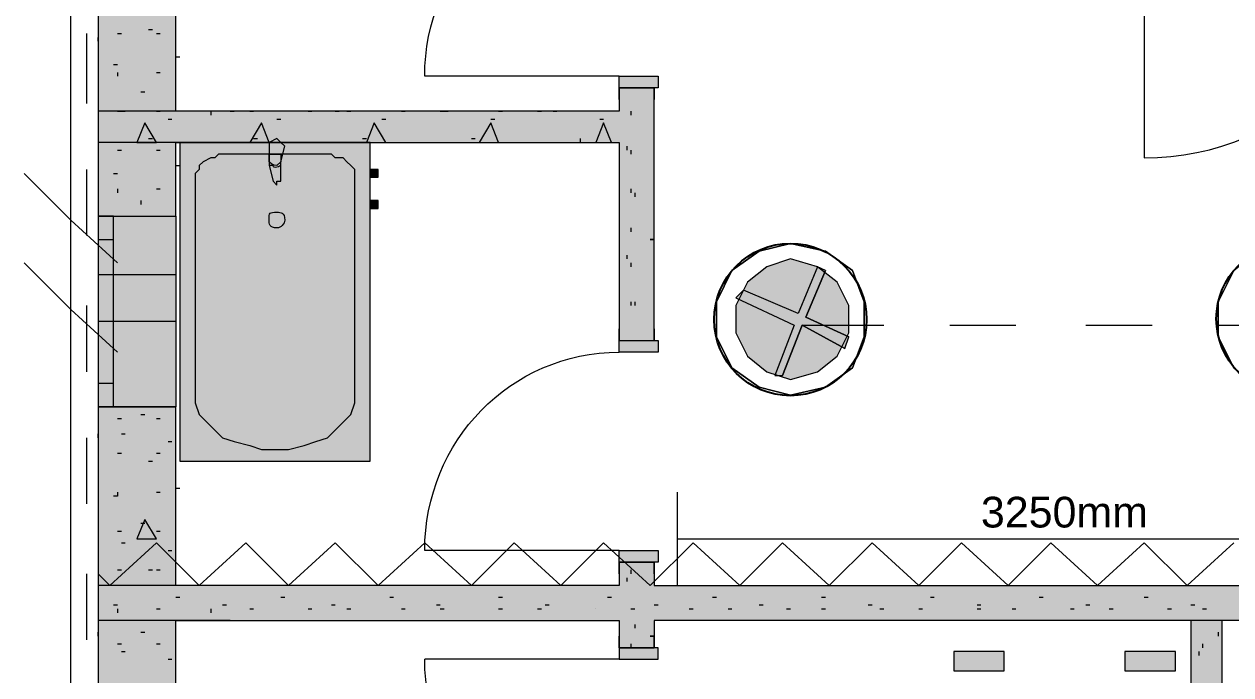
# Model space of a CAD drawing. Header units: inches. Extents: x 0.12 to 8.16, y 2.81 to 8.2.
# Drawn here: x 2.303 to 2.82, y 6.098 to 6.377 of the extents above; entities that cross this region are included whole.
import ezdxf

# ---------------------------------------------------------------- set-up
doc = ezdxf.new("R2010")
doc.units = ezdxf.units.IN
doc.header["$MEASUREMENT"] = 0
for name, color, linetype, true_color in [('PDF_Geometry', 7, 'Continuous', 0x029e21), ('PDF_Solid Fills', 7, 'Continuous', 0xffffff), ('PDF_Text', 7, 'Continuous', 0x5555ff)]:
    doc.layers.add(name, color=color, linetype=linetype, true_color=true_color)
doc.styles.add('PDF F2', font='arial.ttf')

msp = doc.modelspace()

# ---------------------------------------------------------------- hatches: boundary and pattern name
at = {"layer": 'PDF_Solid Fills', "transparency": 33554559}
for points in [[(2.40833, 6.325), (2.40833, 6.32667), (2.41167, 6.32833), (2.41333, 6.32667), (2.415, 6.325), (2.41333, 6.31833), (2.41333, 6.31667), (2.41333, 6.31), (2.41167, 6.31), (2.41167, 6.30833), (2.41, 6.31), (2.41, 6.31), (2.40833, 6.31667), (2.40833, 6.31833)], [(2.445, 6.31), (2.445, 6.21833), (2.445, 6.215), (2.44333, 6.21), (2.44, 6.20667), (2.43667, 6.20333), (2.43333, 6.2), (2.42833, 6.19833), (2.42333, 6.19667), (2.41667, 6.195), (2.41167, 6.195), (2.405, 6.195), (2.4, 6.19667), (2.39333, 6.19833), (2.38833, 6.2), (2.385, 6.20333), (2.38167, 6.20667), (2.37833, 6.21), (2.37667, 6.215), (2.37667, 6.21833), (2.37667, 6.31), (2.37667, 6.31333), (2.37833, 6.315), (2.37833, 6.31667), (2.38, 6.31833), (2.38333, 6.32), (2.385, 6.32), (2.38667, 6.32167), (2.39, 6.32167), (2.39333, 6.32167), (2.42833, 6.32167), (2.43167, 6.32167), (2.435, 6.32167), (2.43667, 6.32), (2.44, 6.32), (2.44167, 6.31833), (2.44333, 6.31667), (2.445, 6.315), (2.445, 6.31333)], [(2.63167, 6.225), (2.62167, 6.22833), (2.61333, 6.235), (2.60833, 6.245), (2.60833, 6.25667), (2.61333, 6.26667), (2.62167, 6.27333), (2.63167, 6.27667), (2.64333, 6.27333), (2.65167, 6.26667), (2.65667, 6.25667), (2.65667, 6.245), (2.65167, 6.235), (2.64333, 6.22833)], [(2.63167, 6.27667), (2.64333, 6.27333), (2.65167, 6.26667), (2.65667, 6.25667), (2.65667, 6.245), (2.65167, 6.235), (2.64333, 6.22833), (2.63167, 6.225), (2.62167, 6.22833), (2.61333, 6.235), (2.60833, 6.245), (2.60833, 6.25667), (2.61333, 6.26667), (2.62167, 6.27333)]]:
    msp.add_hatch(color=256, dxfattribs=at).paths.add_polyline_path(points)
at = {"layer": 'PDF_Solid Fills', "true_color": 0xaaaaaa, "transparency": 33554559}
msp.add_hatch(color=253, dxfattribs=at).paths.add_polyline_path([(2.65667, 6.24333), (2.655, 6.23833), (2.63667, 6.24833), (2.62833, 6.22667), (2.625, 6.22667), (2.63333, 6.24833), (2.60833, 6.26), (2.61167, 6.26333), (2.635, 6.25333), (2.64333, 6.27333), (2.64667, 6.27167), (2.63833, 6.25167)])

# ---------------------------------------------------------------- linework, layer by layer
at = {"layer": 'PDF_Geometry', "color": 1, "lineweight": 13}
for points in [[(2.32333, 5.525), (2.32333, 5.79333), (2.32333, 6.06333), (2.32333, 6.33167), (2.32333, 6.60167), (2.32333, 6.76333)], [(2.34333, 6.275), (2.32333, 6.29333), (2.30333, 6.31333)], [(2.34333, 6.23667), (2.32333, 6.255), (2.30333, 6.275)], [(2.335, 6.27), (2.36833, 6.27)], [(2.335, 6.25), (2.36833, 6.25)]]:
    msp.add_lwpolyline(points, dxfattribs=at)
at = {"layer": 'PDF_Geometry', "color": 30, "lineweight": 13, "true_color": 0xff6600}
msp.add_lwpolyline([(2.78333, 6.43167), (2.78333, 6.32, 0.414179), (2.895, 6.43167)], format="xyb", dxfattribs=at)
at = {"layer": 'PDF_Geometry', "color": 7, "lineweight": 13}
for points in [[(2.55833, 6.35), (2.55833, 6.345), (2.55833, 6.35), (2.55833, 6.34), (2.36833, 6.34), (2.36833, 6.39333), (2.34167, 6.39333), (2.335, 6.39333), (2.335, 6.295), (2.34167, 6.295), (2.36833, 6.295), (2.36833, 6.32667), (2.55833, 6.32667), (2.55833, 6.24167), (2.57333, 6.24167), (2.57333, 6.34), (2.57333, 6.35), (2.57333, 6.345), (2.57333, 6.35), (2.55833, 6.35), (2.57333, 6.35)], [(2.55833, 6.345), (2.55833, 6.35), (2.57333, 6.35), (2.57333, 6.345)], [(2.34167, 6.295), (2.36833, 6.295)], [(2.63667, 6.24833), (2.67167, 6.24833)], [(2.7, 6.24833), (2.72833, 6.24833)], [(2.75833, 6.24833), (2.78667, 6.24833)], [(2.815, 6.24833), (2.85, 6.24833), (2.865, 6.22667)], [(2.55833, 6.24167), (2.55833, 6.24667), (2.55833, 6.24167), (2.57333, 6.24167), (2.57333, 6.24667), (2.57333, 6.24167), (2.57333, 6.24667)], [(2.55833, 6.24667), (2.55833, 6.24167), (2.57333, 6.24167)], [(2.57333, 6.14667), (2.57333, 6.14167), (2.57333, 6.14667), (2.57333, 6.13667), (3.015, 6.13667), (3.015, 6.21667), (3.02167, 6.21667), (3.02833, 6.21667), (3.02833, 6.12167), (3.015, 6.12167), (2.57333, 6.12167), (2.57333, 6.11), (2.57333, 6.115), (2.57333, 6.11)], [(2.55833, 6.14667), (2.55833, 6.14167), (2.55833, 6.14667), (2.57333, 6.14667), (2.55833, 6.14667), (2.55833, 6.13667), (2.36833, 6.13667), (2.36833, 6.21333), (2.34167, 6.21333), (2.335, 6.21333), (2.34167, 6.21333), (2.335, 6.21333), (2.335, 6.085), (2.34167, 6.085), (2.36833, 6.085), (2.36833, 6.12167), (2.55833, 6.12167), (2.55833, 6.11), (2.57333, 6.11), (2.55833, 6.11), (2.55833, 6.115), (2.55833, 6.11)], [(2.34167, 6.21333), (2.36833, 6.21333)], [(2.55833, 6.14167), (2.55833, 6.14667), (2.57333, 6.14667), (2.57333, 6.14167)], [(2.55833, 6.115), (2.55833, 6.11), (2.57333, 6.11), (2.57333, 6.115)]]:
    msp.add_lwpolyline(points, dxfattribs=at)
at = {"layer": 'PDF_Geometry', "color": 5, "lineweight": 9}
for points in [[(2.33, 6.37333), (2.33, 6.34333)], [(2.33, 6.315), (2.33, 6.28667)], [(2.33, 6.25667), (2.33, 6.22833)], [(2.33, 6.2), (2.33, 6.17167)], [(2.33, 6.14167), (2.33, 6.11333)]]:
    msp.add_lwpolyline(points, dxfattribs=at)
at = {"layer": 'PDF_Geometry', "color": 54, "lineweight": 13, "true_color": 0x9f9f00}
for points in [[(2.335, 6.37), (2.335, 6.37167)], [(2.34333, 6.37333), (2.345, 6.37333)], [(2.35667, 6.375), (2.35833, 6.375)], [(2.36, 6.37333), (2.36167, 6.37333)], [(2.335, 6.37), (2.335, 6.37)], [(2.36833, 6.36333), (2.37, 6.36333)], [(2.34167, 6.36), (2.34333, 6.36)], [(2.34333, 6.35667), (2.34333, 6.355)], [(2.36, 6.35667), (2.36167, 6.35667)], [(2.35333, 6.34833), (2.355, 6.34833)], [(2.34333, 6.34), (2.345, 6.34), (2.34667, 6.34)], [(2.36, 6.34), (2.36167, 6.34)], [(2.38333, 6.34), (2.38333, 6.33833)], [(2.39167, 6.34), (2.39333, 6.34)], [(2.4, 6.34), (2.40167, 6.34)], [(2.425, 6.34), (2.42667, 6.34)], [(2.43667, 6.34), (2.43833, 6.34)], [(2.44167, 6.34), (2.44333, 6.34)], [(2.465, 6.34), (2.46667, 6.34)], [(2.48167, 6.34), (2.48333, 6.34), (2.485, 6.34)], [(2.50667, 6.34), (2.50833, 6.34)], [(2.52333, 6.34), (2.525, 6.34)], [(2.53, 6.34), (2.53167, 6.34)], [(2.54833, 6.34), (2.54833, 6.34)], [(2.56333, 6.34), (2.56333, 6.33833)], [(2.365, 6.33667), (2.36667, 6.33667)], [(2.41167, 6.33667), (2.41333, 6.33667)], [(2.45667, 6.33667), (2.45833, 6.33667)], [(2.50333, 6.33667), (2.505, 6.33667)], [(2.55, 6.33667), (2.55167, 6.33667)], [(2.35667, 6.32833), (2.35833, 6.32833)], [(2.40167, 6.32833), (2.40333, 6.32833)], [(2.44833, 6.32833), (2.45, 6.32833)], [(2.495, 6.32833), (2.49667, 6.32833)], [(2.54167, 6.32833), (2.54167, 6.32667)], [(2.56167, 6.325), (2.56167, 6.32333)], [(2.34333, 6.32333), (2.345, 6.32333)], [(2.36, 6.32333), (2.36167, 6.32333)], [(2.56333, 6.32333), (2.56333, 6.32167)], [(2.36833, 6.31667), (2.37, 6.31667)], [(2.34167, 6.31333), (2.34333, 6.31333)], [(2.34333, 6.30667), (2.34333, 6.305)], [(2.36, 6.30667), (2.36167, 6.30667)], [(2.56333, 6.30667), (2.56333, 6.305)], [(2.565, 6.305), (2.565, 6.30333)], [(2.35333, 6.30167), (2.35333, 6.3)], [(2.56333, 6.29), (2.56333, 6.28833)], [(2.56167, 6.27833), (2.56167, 6.27667)], [(2.56333, 6.275), (2.56333, 6.27333)], [(2.56333, 6.25833), (2.56333, 6.25667)], [(2.565, 6.25833), (2.565, 6.25667)], [(2.34333, 6.20833), (2.345, 6.20833)], [(2.35333, 6.21), (2.355, 6.21)], [(2.36, 6.20833), (2.36167, 6.20833)], [(2.335, 6.2), (2.335, 6.20167)], [(2.345, 6.20167), (2.34667, 6.20167)], [(2.335, 6.2), (2.335, 6.2)], [(2.365, 6.19833), (2.36667, 6.19833)], [(2.34333, 6.19333), (2.345, 6.19333)], [(2.35667, 6.19), (2.35833, 6.19)], [(2.36, 6.19333), (2.36167, 6.19333)], [(2.34333, 6.17667), (2.34333, 6.175), (2.34167, 6.175)], [(2.36, 6.17667), (2.36167, 6.17667)], [(2.36833, 6.17833), (2.37, 6.17833)], [(2.34333, 6.16), (2.345, 6.16)], [(2.35333, 6.16333), (2.355, 6.16333)], [(2.36, 6.16), (2.36167, 6.16)], [(2.345, 6.155), (2.34667, 6.155)], [(2.365, 6.15167), (2.36667, 6.15167)], [(2.34333, 6.14333), (2.345, 6.14333)], [(2.35667, 6.14333), (2.35833, 6.14333)], [(2.36, 6.14333), (2.36167, 6.14333)], [(2.56333, 6.14333), (2.56333, 6.14167)], [(2.56167, 6.14), (2.56167, 6.13833)], [(2.34167, 6.12833), (2.34333, 6.12833)], [(2.36833, 6.13167), (2.37, 6.13167)], [(2.38833, 6.12833), (2.39, 6.12833)], [(2.41333, 6.13167), (2.415, 6.13167)], [(2.435, 6.12833), (2.43667, 6.12833)], [(2.46, 6.13167), (2.46167, 6.13167)], [(2.48, 6.12833), (2.48167, 6.12833)], [(2.50667, 6.13167), (2.50833, 6.13167)], [(2.52667, 6.12833), (2.52833, 6.12833)], [(2.55333, 6.13167), (2.555, 6.13167)], [(2.57333, 6.12833), (2.575, 6.12833)], [(2.59833, 6.13167), (2.6, 6.13167)], [(2.61833, 6.12833), (2.62, 6.12833)], [(2.645, 6.13167), (2.64667, 6.13167)], [(2.665, 6.12833), (2.66667, 6.12833)], [(2.69167, 6.13167), (2.69333, 6.13167)], [(2.71167, 6.12833), (2.71333, 6.12833)], [(2.73833, 6.13167), (2.74, 6.13167)], [(2.75833, 6.12833), (2.76, 6.12833)], [(2.78333, 6.13167), (2.785, 6.13167)], [(2.80333, 6.12833), (2.805, 6.12833)], [(2.34333, 6.12667), (2.34333, 6.125)], [(2.36, 6.12667), (2.36167, 6.12667)], [(2.38333, 6.12667), (2.38333, 6.125)], [(2.4, 6.12667), (2.40167, 6.12667)], [(2.425, 6.12667), (2.42667, 6.12667)], [(2.44167, 6.12667), (2.44333, 6.12667)], [(2.465, 6.12667), (2.46667, 6.12667)], [(2.48167, 6.12667), (2.48333, 6.12667)], [(2.50667, 6.12667), (2.50833, 6.12667)], [(2.52333, 6.12667), (2.525, 6.12667)], [(2.54833, 6.12667), (2.54833, 6.12667)], [(2.56333, 6.12667), (2.565, 6.12667)], [(2.58833, 6.12667), (2.59, 6.12667)], [(2.605, 6.12667), (2.60667, 6.12667)], [(2.63, 6.12667), (2.63167, 6.12667)], [(2.645, 6.12667), (2.64667, 6.12667)], [(2.67, 6.12667), (2.67167, 6.12667)], [(2.68667, 6.12667), (2.68833, 6.12667)], [(2.71167, 6.12667), (2.71333, 6.12667)], [(2.72667, 6.12667), (2.72833, 6.12667)], [(2.75167, 6.12667), (2.75333, 6.12667)], [(2.76833, 6.12667), (2.77, 6.12667)], [(2.79333, 6.12667), (2.795, 6.12667)], [(2.80833, 6.12667), (2.81, 6.12667)], [(2.565, 6.12), (2.565, 6.11833)], [(2.335, 6.115), (2.335, 6.11667)], [(2.335, 6.115), (2.335, 6.115)], [(2.35333, 6.11667), (2.355, 6.11667)], [(2.34333, 6.11167), (2.345, 6.11167)], [(2.345, 6.10833), (2.34667, 6.10833)], [(2.36, 6.11167), (2.36167, 6.11167)], [(2.56333, 6.11167), (2.56333, 6.11)], [(2.365, 6.105), (2.36667, 6.105)]]:
    msp.add_lwpolyline(points, dxfattribs=at)
at = {"layer": 'PDF_Geometry', "color": 30, "lineweight": 13, "true_color": 0xff6600}
for points in [[(2.55833, 6.355), (2.475, 6.355)], [(2.335, 6.295), (2.335, 6.21333)], [(2.36833, 6.295), (2.36833, 6.21333)], [(2.335, 6.285), (2.335, 6.22333)], [(2.34167, 6.22333), (2.34167, 6.285)], [(2.55833, 6.15167), (2.475, 6.15167)], [(2.55833, 6.105), (2.475, 6.105)]]:
    msp.add_lwpolyline(points, dxfattribs=at)
at = {"layer": 'PDF_Geometry', "color": 30, "lineweight": 9, "true_color": 0xff6600}
for points in [[(2.55833, 6.35), (2.55833, 6.355), (2.575, 6.355), (2.575, 6.35)], [(2.575, 6.24167), (2.575, 6.23667), (2.55833, 6.23667), (2.55833, 6.24167)], [(2.55833, 6.14667), (2.55833, 6.15167), (2.575, 6.15167), (2.575, 6.14667)], [(2.55833, 6.11), (2.55833, 6.105), (2.575, 6.105), (2.575, 6.11)]]:
    msp.add_lwpolyline(points, close=True, dxfattribs=at)
at = {"layer": 'PDF_Geometry', "color": 251, "lineweight": 9, "true_color": 0x6a6a6a}
for points in [[(2.39333, 6.34), (2.335, 6.34)], [(2.38333, 6.32667), (2.335, 6.32667)], [(2.64333, 6.27333), (2.635, 6.25333), (2.61167, 6.26333)], [(2.64667, 6.27167), (2.63833, 6.25167), (2.65667, 6.24333)], [(2.60833, 6.26), (2.63333, 6.24833), (2.625, 6.22667)], [(2.655, 6.23833), (2.63667, 6.24833), (2.62833, 6.22667)], [(2.58333, 6.13667), (2.58333, 6.17667)], [(2.58333, 6.15667), (3.00667, 6.15667)], [(2.39333, 6.13667), (2.335, 6.13667)], [(2.39167, 6.12167), (2.335, 6.12167)]]:
    msp.add_lwpolyline(points, dxfattribs=at)
at = {"layer": 'PDF_Geometry', "color": 54, "lineweight": 13, "true_color": 0x9f9f00}
for points in [[(2.355, 6.335), (2.35167, 6.32667), (2.36, 6.32667)], [(2.405, 6.335), (2.4, 6.32667), (2.40833, 6.32667)], [(2.45333, 6.335), (2.45, 6.32667), (2.45833, 6.32667)], [(2.50333, 6.335), (2.49833, 6.32667), (2.50667, 6.32667)], [(2.55167, 6.335), (2.54833, 6.32667), (2.555, 6.32667)], [(2.57333, 6.285), (2.57167, 6.285)], [(2.355, 6.165), (2.35167, 6.15667), (2.36, 6.15667)], [(2.57333, 6.115), (2.57167, 6.115)]]:
    msp.add_lwpolyline(points, close=True, dxfattribs=at)
at = {"layer": 'PDF_Geometry', "color": 6, "lineweight": 9}
for points in [[(2.37, 6.32667), (2.37, 6.19), (2.45167, 6.19), (2.45167, 6.32667)], [(2.40833, 6.325), (2.40833, 6.31833), (2.40833, 6.31667), (2.41, 6.31), (2.41167, 6.30833), (2.41167, 6.31), (2.41333, 6.31), (2.41333, 6.31667), (2.41333, 6.31833), (2.415, 6.325), (2.41333, 6.32667), (2.41167, 6.32833), (2.40833, 6.32667)], [(2.445, 6.31), (2.445, 6.31333), (2.445, 6.315), (2.44333, 6.31667), (2.44167, 6.31833), (2.44, 6.32), (2.43667, 6.32), (2.435, 6.32167), (2.43167, 6.32167), (2.42833, 6.32167), (2.39333, 6.32167), (2.39, 6.32167), (2.38667, 6.32167), (2.385, 6.32), (2.38333, 6.32), (2.38, 6.31833), (2.37833, 6.31667), (2.37833, 6.315), (2.37667, 6.31333), (2.37667, 6.31), (2.37667, 6.21833), (2.37667, 6.215), (2.37833, 6.21), (2.38167, 6.20667), (2.385, 6.20333), (2.38833, 6.2), (2.39333, 6.19833), (2.4, 6.19667), (2.405, 6.195), (2.41167, 6.195), (2.41667, 6.195), (2.42333, 6.19667), (2.42833, 6.19833), (2.43333, 6.2), (2.43667, 6.20333), (2.44, 6.20667), (2.44333, 6.21), (2.445, 6.215), (2.445, 6.21833)], [(2.45167, 6.315), (2.45167, 6.31167), (2.455, 6.31167), (2.455, 6.315)], [(2.45167, 6.30167), (2.45167, 6.29833), (2.455, 6.29833), (2.455, 6.30167)]]:
    msp.add_lwpolyline(points, close=True, dxfattribs=at)
for points in [[(2.40833, 6.31833), (2.40833, 6.32167), (2.41333, 6.32167), (2.41333, 6.31833)], [(2.41, 6.31), (2.41, 6.31)]]:
    msp.add_lwpolyline(points, dxfattribs=at)
at = {"layer": 'PDF_Geometry', "color": 30, "lineweight": 9, "true_color": 0xff6600}
for points in [[(2.335, 6.295), (2.335, 6.285), (2.34167, 6.285), (2.34167, 6.295)], [(2.34167, 6.21333), (2.34167, 6.22333), (2.335, 6.22333), (2.335, 6.21333)]]:
    msp.add_lwpolyline(points, dxfattribs=at)
at = {"layer": 'PDF_Geometry', "color": 7, "lineweight": 13}
msp.add_lwpolyline([(2.34167, 6.295), (2.335, 6.295)], close=True, dxfattribs=at)
at = {"layer": 'PDF_Geometry', "color": 8, "lineweight": 13, "true_color": 0x7f7f7f}
for points in [[(2.63167, 6.28333), (2.61833, 6.28), (2.60667, 6.27167), (2.6, 6.25833), (2.6, 6.24333), (2.60667, 6.23), (2.61833, 6.22167), (2.63167, 6.21833), (2.64667, 6.22167), (2.65833, 6.23), (2.66333, 6.24333), (2.66333, 6.25833), (2.65833, 6.27167), (2.64667, 6.28)], [(2.84667, 6.28333), (2.83167, 6.28), (2.82167, 6.27167), (2.815, 6.25833), (2.815, 6.24333), (2.82167, 6.23), (2.83167, 6.22167), (2.84667, 6.21833), (2.86, 6.22167), (2.87167, 6.23), (2.87833, 6.24333), (2.87833, 6.25833), (2.87167, 6.27167), (2.86, 6.28)], [(2.63167, 6.225), (2.64333, 6.22833), (2.65167, 6.235), (2.65667, 6.245), (2.65667, 6.25667), (2.65167, 6.26667), (2.64333, 6.27333), (2.63167, 6.27667), (2.62167, 6.27333), (2.61333, 6.26667), (2.60833, 6.25667), (2.60833, 6.245), (2.61333, 6.235), (2.62167, 6.22833)], [(2.63167, 6.27667), (2.62167, 6.27333), (2.61333, 6.26667), (2.60833, 6.25667), (2.60833, 6.245), (2.61333, 6.235), (2.62167, 6.22833), (2.63167, 6.225), (2.64333, 6.22833), (2.65167, 6.235), (2.65667, 6.245), (2.65667, 6.25667), (2.65167, 6.26667), (2.64333, 6.27333)], [(2.65667, 6.24333), (2.63833, 6.25167), (2.64667, 6.27167), (2.64333, 6.27333), (2.635, 6.25333), (2.61167, 6.26333), (2.60833, 6.26), (2.63333, 6.24833), (2.625, 6.22667), (2.62833, 6.22667), (2.63667, 6.24833), (2.655, 6.23833)], [(2.70167, 6.10833), (2.70167, 6.1), (2.72333, 6.1), (2.72333, 6.10833)], [(2.775, 6.10833), (2.775, 6.1), (2.79667, 6.1), (2.79667, 6.10833)]]:
    msp.add_lwpolyline(points, close=True, dxfattribs=at)
at = {"layer": 'PDF_Geometry', "color": 123, "lineweight": 13, "true_color": 0x71cebe}
for points in [[(2.63167, 6.28333), (2.64667, 6.28), (2.65833, 6.27167), (2.66333, 6.25833), (2.66333, 6.24333), (2.65833, 6.23), (2.64667, 6.22167), (2.63167, 6.21833), (2.61833, 6.22167), (2.60667, 6.23), (2.6, 6.24333), (2.6, 6.25833), (2.60667, 6.27167), (2.61833, 6.28)], [(2.84667, 6.28333), (2.86, 6.28), (2.87167, 6.27167), (2.87833, 6.25833), (2.87833, 6.24333), (2.87167, 6.23), (2.86, 6.22167), (2.84667, 6.21833), (2.83167, 6.22167), (2.82167, 6.23), (2.815, 6.24333), (2.815, 6.25833), (2.82167, 6.27167), (2.83167, 6.28)], [(2.63167, 6.27667), (2.62167, 6.27333), (2.61333, 6.26667), (2.60833, 6.25667), (2.60833, 6.245), (2.61333, 6.235), (2.62167, 6.22833), (2.63167, 6.225), (2.64333, 6.22833), (2.65167, 6.235), (2.65667, 6.245), (2.65667, 6.25667), (2.65167, 6.26667), (2.64333, 6.27333)]]:
    msp.add_lwpolyline(points, close=True, dxfattribs=at)
at = {"layer": 'PDF_Geometry', "color": 156, "lineweight": 13, "true_color": 0x004080}
msp.add_lwpolyline([(2.82167, 6.155), (2.80167, 6.13667), (2.78333, 6.155), (2.76333, 6.13667), (2.74333, 6.155), (2.725, 6.13667), (2.705, 6.155), (2.68667, 6.13667), (2.66667, 6.155), (2.64833, 6.13667), (2.62833, 6.155), (2.61, 6.13667), (2.59, 6.155), (2.57167, 6.13667), (2.55167, 6.155), (2.53333, 6.13667), (2.51333, 6.155), (2.495, 6.13667), (2.475, 6.155), (2.455, 6.13667), (2.43667, 6.155), (2.41667, 6.13667), (2.39833, 6.155), (2.37833, 6.13667), (2.36, 6.155), (2.34, 6.13667), (2.335, 6.14167)], dxfattribs=at)
at = {"layer": 'PDF_Geometry', "color": 7, "lineweight": 9}
msp.add_lwpolyline([(2.81667, 6.07), (2.81667, 6.12167), (2.80333, 6.12167), (2.80333, 6.07)], close=True, dxfattribs=at)
at = {"layer": 'PDF_Geometry', "color": 85, "lineweight": 13, "true_color": 0x68b353}
for points in [[(2.815, 6.11667), (2.815, 6.115)], [(2.80667, 6.10833), (2.80667, 6.10667)], [(2.80833, 6.11167), (2.80833, 6.11)]]:
    msp.add_lwpolyline(points, dxfattribs=at)
at = {"layer": 'PDF_Geometry', "color": 251, "lineweight": 9, "true_color": 0x6a6a6a}
for points in [[(2.72333, 6.1), (2.72333, 6.10833), (2.70167, 6.10833), (2.70167, 6.1)], [(2.79667, 6.1), (2.79667, 6.10833), (2.775, 6.10833), (2.775, 6.1)]]:
    msp.add_lwpolyline(points, close=True, dxfattribs=at)
at = {"layer": 'PDF_Geometry', "color": 7, "lineweight": 25}
for centre, radius in [((2.63168, 6.25068), 0.03265), ((2.84652, 6.25103), 0.03231)]:
    msp.add_circle(centre, radius, dxfattribs=at)
at = {"layer": 'PDF_Geometry', "color": 30, "lineweight": 13, "true_color": 0xff6600}
for points in [[(2.475, 6.355), (2.475, 6.40167), (2.51167, 6.44), (2.55833, 6.44)], [(2.475, 6.15167), (2.475, 6.19833), (2.51167, 6.23667), (2.55833, 6.23667)], [(2.55833, 6.02), (2.51167, 6.02), (2.475, 6.05833), (2.475, 6.105)]]:
    msp.add_open_spline(points, degree=3, dxfattribs=at)
at = {"layer": 'PDF_Geometry', "color": 6, "lineweight": 9}
for points in [[(2.41167, 6.31667), (2.41, 6.31667), (2.40833, 6.31833), (2.40833, 6.31833)], [(2.41, 6.31667), (2.40833, 6.31667), (2.40833, 6.31667), (2.40833, 6.31667)], [(2.41333, 6.31667), (2.41333, 6.31667), (2.41, 6.315), (2.41, 6.31667)], [(2.41333, 6.31833), (2.41333, 6.31833), (2.41167, 6.31667), (2.41167, 6.31667)], [(2.40833, 6.29333), (2.40833, 6.29667), (2.40833, 6.29667), (2.41167, 6.29667)], [(2.41167, 6.29), (2.40833, 6.29), (2.40833, 6.29167), (2.40833, 6.29333)], [(2.41167, 6.29667), (2.41333, 6.29667), (2.415, 6.29667), (2.415, 6.29333)], [(2.415, 6.29333), (2.415, 6.29167), (2.41333, 6.29), (2.41167, 6.29)]]:
    msp.add_open_spline(points, degree=3, dxfattribs=at)
at = {"layer": 'PDF_Solid Fills', "lineweight": 25, "transparency": 33554559}
for points in [[(2.335, 6.39333), (2.36833, 6.39333), (2.335, 6.295), (2.36833, 6.295)], [(2.55833, 6.355), (2.575, 6.355), (2.55833, 6.35), (2.575, 6.35)], [(2.55833, 6.35), (2.57333, 6.35), (2.55833, 6.34), (2.57333, 6.34)], [(2.36833, 6.34), (2.55833, 6.34), (2.36833, 6.32667), (2.55833, 6.32667)], [(2.55833, 6.32667), (2.55833, 6.34), (2.57333, 6.34)], [(2.55833, 6.32667), (2.57333, 6.34), (2.57333, 6.32667)], [(2.37, 6.32667), (2.45167, 6.32667), (2.37, 6.19), (2.45167, 6.19)], [(2.55833, 6.32667), (2.57333, 6.32667), (2.55833, 6.24167), (2.57333, 6.24167)], [(2.45167, 6.315), (2.455, 6.315), (2.45167, 6.31167), (2.455, 6.31167)], [(2.45167, 6.30167), (2.455, 6.30167), (2.45167, 6.29833), (2.455, 6.29833)], [(2.335, 6.295), (2.36833, 6.295), (2.335, 6.21333), (2.36833, 6.21333)], [(2.335, 6.295), (2.34167, 6.295), (2.335, 6.21333), (2.34167, 6.21333)], [(2.55833, 6.24167), (2.575, 6.24167), (2.55833, 6.23667), (2.575, 6.23667)], [(2.335, 6.21333), (2.36833, 6.21333), (2.335, 6.085), (2.36833, 6.085)], [(2.55833, 6.15167), (2.575, 6.15167), (2.55833, 6.14667), (2.575, 6.14667)], [(2.55833, 6.14667), (2.57333, 6.14667), (2.55833, 6.13667), (2.57333, 6.13667)], [(2.36833, 6.13667), (3.015, 6.13667), (2.36833, 6.12167), (3.015, 6.12167)], [(2.55833, 6.12167), (2.57333, 6.12167), (2.55833, 6.11), (2.57333, 6.11)], [(2.80333, 6.12167), (2.81667, 6.12167), (2.80333, 6.07), (2.81667, 6.07)], [(2.55833, 6.11), (2.575, 6.11), (2.55833, 6.105), (2.575, 6.105)]]:
    msp.add_solid(points, dxfattribs=at)
at = {"layer": 'PDF_Solid Fills', "color": 253, "lineweight": 25, "true_color": 0xaaaaaa, "transparency": 33554559}
for points in [[(2.70167, 6.10833), (2.72333, 6.10833), (2.70167, 6.1), (2.72333, 6.1)], [(2.775, 6.10833), (2.79667, 6.10833), (2.775, 6.1), (2.79667, 6.1)]]:
    msp.add_solid(points, dxfattribs=at)

# ---------------------------------------------------------------- texts
at = {"layer": 'PDF_Text', "insert": (2.71333, 6.16802), "char_height": 0.013175, "attachment_point": 4, "style": 'PDF F2'}
msp.add_mtext('3250mm', dxfattribs=at)

doc.saveas('drawing.dxf')
